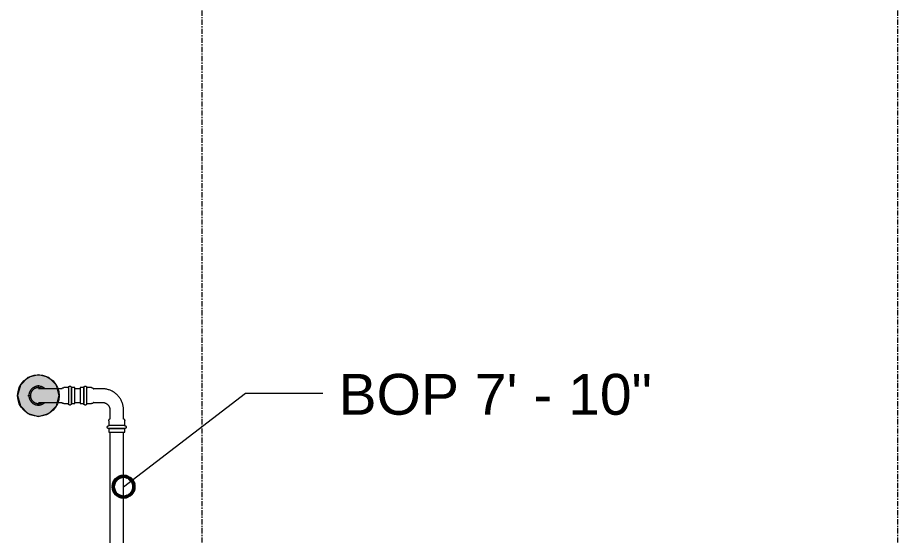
# Model space of a CAD drawing. Header units: inches. Extents: x -3679 to 241, y -496 to 1784.
# Drawn here: x -2958.8 to -2874, y 1063.2 to 1113.1 of the extents above; entities that cross this region are included whole.
import ezdxf

# ---------------------------------------------------------------- set-up
doc = ezdxf.new("R2010")
doc.units = ezdxf.units.IN
doc.header["$MEASUREMENT"] = 0
doc.linetypes.add('Grid Line', pattern=[0.875, 0.5, -0.125, 0.125, -0.125])
for name, color, linetype, lineweight in [('A-ANNO-NOTE', 250, 'Continuous', 9), ('G-ANNO-DIMS', 251, 'Continuous', 9), ('P-PIPE', 1, 'Continuous', 9), ('P-PIPE-CNTR', 1, 'Continuous', 9), ('S-GRID', 8, 'Continuous', 9)]:
    doc.layers.add(name, color=color, linetype=linetype, lineweight=lineweight)
doc.styles.add('Arial', font='arial.ttf', dxfattribs={"height": 3.934132})

# ---------------------------------------------------------------- blocks, each defined once
blk = doc.blocks.new('Victaulic-VicPress316-Elbow 90-45deg Style P568_P571 - Standard-523083-SECOND LEVEL')
at = {"layer": 'P-PIPE'}
for p, q in [((-3178.283, 1233.462), (-3178.283, 1232.568)), ((-3176.968, 1232.571), (-3176.968, 1233.462)), ((-3178.392, 1232.416), (-3178.392, 1231.964)), ((-3176.859, 1231.964), (-3176.859, 1232.416)), ((-3177.625, 1231.964), (-3178.392, 1231.964)), ((-3178.392, 1231.673), (-3178.392, 1231.335)), ((-3177.625, 1231.673), (-3178.392, 1231.673)), ((-3176.859, 1231.964), (-3177.625, 1231.964)), ((-3176.859, 1231.673), (-3177.625, 1231.673)), ((-3176.859, 1231.335), (-3176.859, 1231.673)), ((-3178.392, 1231.335), (-3177.625, 1231.335)), ((-3177.625, 1231.335), (-3176.859, 1231.335))]:
    blk.add_line(p, q, dxfattribs=at)
at = {"layer": 'P-PIPE', "flags": 128}
for points in [[(-3177.625, 1235.767), (-3177.661, 1235.766), (-3177.698, 1235.764), (-3177.734, 1235.76), (-3177.77, 1235.755), (-3177.806, 1235.749), (-3177.842, 1235.741), (-3177.877, 1235.731), (-3177.912, 1235.721), (-3177.946, 1235.708), (-3177.98, 1235.695), (-3178.013, 1235.68), (-3178.046, 1235.664), (-3178.078, 1235.646), (-3178.109, 1235.628), (-3178.14, 1235.608), (-3178.17, 1235.586), (-3178.198, 1235.564), (-3178.226, 1235.54), (-3178.253, 1235.516), (-3178.279, 1235.49), (-3178.304, 1235.464), (-3178.328, 1235.436), (-3178.351, 1235.407), (-3178.372, 1235.378), (-3178.392, 1235.348), (-3178.412, 1235.317), (-3178.429, 1235.285), (-3178.446, 1235.252), (-3178.461, 1235.219), (-3178.475, 1235.185), (-3178.488, 1235.151), (-3178.499, 1235.116), (-3178.508, 1235.081), (-3178.517, 1235.046), (-3178.524, 1235.01), (-3178.529, 1234.974), (-3178.533, 1234.938), (-3178.536, 1234.901), (-3178.537, 1234.865), (-3178.537, 1234.828), (-3178.535, 1234.792), (-3178.532, 1234.755), (-3178.527, 1234.719), (-3178.521, 1234.683), (-3178.513, 1234.648), (-3178.504, 1234.612), (-3178.494, 1234.577), (-3178.482, 1234.543), (-3178.469, 1234.509), (-3178.454, 1234.475), (-3178.438, 1234.442), (-3178.421, 1234.41), (-3178.403, 1234.379), (-3178.383, 1234.348), (-3178.362, 1234.318), (-3178.34, 1234.289), (-3178.317, 1234.261), (-3178.293, 1234.234)], [(-3176.968, 1234.223), (-3176.946, 1234.246), (-3176.922, 1234.274), (-3176.899, 1234.302), (-3176.878, 1234.332), (-3176.858, 1234.362), (-3176.838, 1234.393), (-3176.821, 1234.425), (-3176.804, 1234.458), (-3176.789, 1234.491), (-3176.775, 1234.524), (-3176.762, 1234.559), (-3176.751, 1234.593), (-3176.742, 1234.629), (-3176.733, 1234.664), (-3176.726, 1234.7), (-3176.721, 1234.736), (-3176.717, 1234.772), (-3176.714, 1234.809), (-3176.713, 1234.845), (-3176.713, 1234.881), (-3176.715, 1234.918), (-3176.718, 1234.954), (-3176.723, 1234.99), (-3176.729, 1235.026), (-3176.737, 1235.062), (-3176.746, 1235.097), (-3176.756, 1235.132), (-3176.768, 1235.167), (-3176.781, 1235.201), (-3176.796, 1235.234), (-3176.812, 1235.267), (-3176.829, 1235.299), (-3176.847, 1235.331), (-3176.867, 1235.362), (-3176.888, 1235.392), (-3176.91, 1235.421), (-3176.933, 1235.449), (-3176.957, 1235.476), (-3176.983, 1235.502), (-3177.009, 1235.527), (-3177.036, 1235.551), (-3177.065, 1235.574), (-3177.094, 1235.596), (-3177.124, 1235.617), (-3177.155, 1235.636), (-3177.187, 1235.655), (-3177.219, 1235.671), (-3177.252, 1235.687), (-3177.285, 1235.701), (-3177.32, 1235.714), (-3177.354, 1235.726), (-3177.389, 1235.736), (-3177.425, 1235.745), (-3177.46, 1235.752), (-3177.496, 1235.758), (-3177.533, 1235.762), (-3177.569, 1235.765), (-3177.605, 1235.767), (-3177.625, 1235.767)], [(-3177.625, 1235.621), (-3177.656, 1235.621), (-3177.686, 1235.619), (-3177.717, 1235.616), (-3177.747, 1235.612), (-3177.777, 1235.606), (-3177.807, 1235.599), (-3177.837, 1235.591), (-3177.866, 1235.582), (-3177.895, 1235.572), (-3177.924, 1235.561), (-3177.951, 1235.548), (-3177.979, 1235.535), (-3178.006, 1235.52), (-3178.032, 1235.504), (-3178.058, 1235.487), (-3178.083, 1235.47), (-3178.107, 1235.451), (-3178.13, 1235.431), (-3178.153, 1235.41), (-3178.175, 1235.389), (-3178.196, 1235.366), (-3178.216, 1235.343), (-3178.235, 1235.319), (-3178.253, 1235.294), (-3178.27, 1235.269), (-3178.286, 1235.243), (-3178.301, 1235.216), (-3178.315, 1235.189), (-3178.328, 1235.161), (-3178.339, 1235.133), (-3178.35, 1235.104), (-3178.359, 1235.075), (-3178.368, 1235.045), (-3178.375, 1235.015), (-3178.38, 1234.985), (-3178.385, 1234.955), (-3178.388, 1234.924), (-3178.391, 1234.894), (-3178.391, 1234.863), (-3178.391, 1234.832), (-3178.39, 1234.802), (-3178.387, 1234.771), (-3178.383, 1234.741), (-3178.378, 1234.711), (-3178.371, 1234.681), (-3178.364, 1234.651), (-3178.355, 1234.622), (-3178.345, 1234.593), (-3178.334, 1234.564), (-3178.322, 1234.536), (-3178.309, 1234.508), (-3178.294, 1234.481), (-3178.283, 1234.461)], [(-3178.283, 1234.855), (-3178.283, 1234.854), (-3178.283, 1234.85), (-3178.283, 1234.845), (-3178.283, 1234.837), (-3178.283, 1234.827), (-3178.283, 1234.815), (-3178.283, 1234.801), (-3178.283, 1234.784), (-3178.283, 1234.766), (-3178.283, 1234.745), (-3178.283, 1234.722), (-3178.283, 1234.697), (-3178.283, 1234.671), (-3178.283, 1234.642), (-3178.283, 1234.612), (-3178.283, 1234.579), (-3178.283, 1234.545), (-3178.283, 1234.509), (-3178.283, 1234.472), (-3178.283, 1234.432), (-3178.283, 1234.392), (-3178.283, 1234.349), (-3178.283, 1234.306), (-3178.283, 1234.261), (-3178.283, 1234.214), (-3178.283, 1234.167), (-3178.283, 1234.118), (-3178.283, 1234.069), (-3178.283, 1234.018), (-3178.283, 1233.967), (-3178.283, 1233.914), (-3178.283, 1233.861), (-3178.283, 1233.808), (-3178.283, 1233.753), (-3178.283, 1233.699), (-3178.283, 1233.644), (-3178.283, 1233.588), (-3178.283, 1233.533), (-3178.283, 1233.477), (-3178.283, 1233.462)], [(-3176.964, 1234.467), (-3176.949, 1234.494), (-3176.935, 1234.521), (-3176.922, 1234.549), (-3176.911, 1234.577), (-3176.9, 1234.606), (-3176.891, 1234.635), (-3176.882, 1234.665), (-3176.875, 1234.694), (-3176.87, 1234.725), (-3176.865, 1234.755), (-3176.862, 1234.785), (-3176.859, 1234.816), (-3176.859, 1234.847), (-3176.859, 1234.877), (-3176.86, 1234.908), (-3176.863, 1234.938), (-3176.867, 1234.969), (-3176.872, 1234.999), (-3176.879, 1235.029), (-3176.886, 1235.059), (-3176.895, 1235.088), (-3176.905, 1235.117), (-3176.916, 1235.146), (-3176.928, 1235.174), (-3176.941, 1235.201), (-3176.956, 1235.229), (-3176.971, 1235.255), (-3176.988, 1235.281), (-3177.005, 1235.306), (-3177.024, 1235.33), (-3177.043, 1235.354), (-3177.064, 1235.377), (-3177.085, 1235.399), (-3177.107, 1235.42), (-3177.13, 1235.44), (-3177.154, 1235.46), (-3177.179, 1235.478), (-3177.204, 1235.495), (-3177.23, 1235.512), (-3177.256, 1235.527), (-3177.284, 1235.541), (-3177.311, 1235.554), (-3177.34, 1235.566), (-3177.368, 1235.577), (-3177.397, 1235.587), (-3177.427, 1235.595), (-3177.457, 1235.603), (-3177.487, 1235.609), (-3177.517, 1235.614), (-3177.547, 1235.617), (-3177.578, 1235.62), (-3177.608, 1235.621), (-3177.625, 1235.621)], [(-3176.968, 1233.462), (-3176.968, 1233.518), (-3176.968, 1233.573), (-3176.968, 1233.629), (-3176.968, 1233.684), (-3176.968, 1233.739), (-3176.968, 1233.793), (-3176.968, 1233.847), (-3176.968, 1233.9), (-3176.968, 1233.953), (-3176.968, 1234.004), (-3176.968, 1234.055), (-3176.968, 1234.105), (-3176.968, 1234.154), (-3176.968, 1234.202), (-3176.968, 1234.248), (-3176.968, 1234.294), (-3176.968, 1234.338), (-3176.968, 1234.38), (-3176.968, 1234.422), (-3176.968, 1234.461), (-3176.968, 1234.499), (-3176.968, 1234.535), (-3176.968, 1234.57), (-3176.968, 1234.603), (-3176.968, 1234.634), (-3176.968, 1234.663), (-3176.968, 1234.69), (-3176.968, 1234.716), (-3176.968, 1234.739), (-3176.968, 1234.76), (-3176.968, 1234.779), (-3176.968, 1234.796), (-3176.968, 1234.811), (-3176.968, 1234.824), (-3176.968, 1234.835), (-3176.968, 1234.843), (-3176.968, 1234.849), (-3176.968, 1234.853), (-3176.968, 1234.855), (-3176.968, 1234.855)], [(-3178.392, 1232.416), (-3178.391, 1232.427), (-3178.391, 1232.438), (-3178.39, 1232.448), (-3178.388, 1232.459), (-3178.386, 1232.47), (-3178.384, 1232.481), (-3178.381, 1232.491), (-3178.378, 1232.502), (-3178.374, 1232.512), (-3178.37, 1232.522), (-3178.366, 1232.532), (-3178.361, 1232.542), (-3178.355, 1232.551), (-3178.35, 1232.561), (-3178.344, 1232.57), (-3178.338, 1232.579), (-3178.331, 1232.587), (-3178.324, 1232.596), (-3178.317, 1232.604), (-3178.309, 1232.611), (-3178.301, 1232.619), (-3178.293, 1232.626), (-3178.284, 1232.633), (-3178.283, 1232.634)], [(-3176.968, 1232.634), (-3176.959, 1232.627), (-3176.951, 1232.62), (-3176.943, 1232.613), (-3176.935, 1232.605), (-3176.927, 1232.597), (-3176.92, 1232.589), (-3176.914, 1232.58), (-3176.907, 1232.571), (-3176.901, 1232.562), (-3176.896, 1232.553), (-3176.89, 1232.543), (-3176.885, 1232.534), (-3176.881, 1232.524), (-3176.877, 1232.514), (-3176.873, 1232.503), (-3176.87, 1232.493), (-3176.867, 1232.483), (-3176.864, 1232.472), (-3176.862, 1232.461), (-3176.861, 1232.45), (-3176.86, 1232.44), (-3176.859, 1232.429), (-3176.859, 1232.418), (-3176.859, 1232.416)], [(-3178.392, 1231.673), (-3178.397, 1231.673), (-3178.403, 1231.674), (-3178.409, 1231.674), (-3178.415, 1231.675), (-3178.42, 1231.676), (-3178.426, 1231.678), (-3178.432, 1231.679), (-3178.437, 1231.681), (-3178.443, 1231.683), (-3178.448, 1231.685), (-3178.453, 1231.687), (-3178.459, 1231.69), (-3178.464, 1231.693), (-3178.469, 1231.696), (-3178.474, 1231.699), (-3178.478, 1231.702), (-3178.483, 1231.706), (-3178.487, 1231.709), (-3178.492, 1231.713), (-3178.496, 1231.717), (-3178.5, 1231.722), (-3178.504, 1231.726), (-3178.507, 1231.731), (-3178.511, 1231.735), (-3178.514, 1231.74), (-3178.517, 1231.745), (-3178.52, 1231.75), (-3178.522, 1231.755), (-3178.525, 1231.761), (-3178.527, 1231.766), (-3178.529, 1231.772), (-3178.531, 1231.777), (-3178.532, 1231.783), (-3178.534, 1231.788), (-3178.535, 1231.794), (-3178.536, 1231.8), (-3178.536, 1231.806), (-3178.537, 1231.811), (-3178.537, 1231.817), (-3178.537, 1231.823), (-3178.537, 1231.829), (-3178.536, 1231.835), (-3178.535, 1231.84), (-3178.534, 1231.846), (-3178.533, 1231.852), (-3178.532, 1231.858), (-3178.53, 1231.863), (-3178.528, 1231.869), (-3178.526, 1231.874), (-3178.524, 1231.879), (-3178.521, 1231.885), (-3178.519, 1231.89), (-3178.516, 1231.895), (-3178.512, 1231.9), (-3178.509, 1231.904), (-3178.506, 1231.909), (-3178.502, 1231.914), (-3178.498, 1231.918), (-3178.494, 1231.922), (-3178.49, 1231.926), (-3178.485, 1231.93), (-3178.481, 1231.934), (-3178.476, 1231.937), (-3178.471, 1231.94), (-3178.467, 1231.944), (-3178.461, 1231.946), (-3178.456, 1231.949), (-3178.451, 1231.952), (-3178.446, 1231.954), (-3178.44, 1231.956), (-3178.435, 1231.958), (-3178.429, 1231.959), (-3178.423, 1231.961), (-3178.418, 1231.962), (-3178.412, 1231.963), (-3178.406, 1231.964), (-3178.4, 1231.964), (-3178.395, 1231.964), (-3178.392, 1231.964)], [(-3177.625, 1231.964), (-3177.656, 1231.964), (-3177.686, 1231.964), (-3177.717, 1231.964), (-3177.747, 1231.964), (-3177.777, 1231.964), (-3177.807, 1231.964), (-3177.837, 1231.964), (-3177.866, 1231.964), (-3177.895, 1231.964), (-3177.924, 1231.964), (-3177.951, 1231.964), (-3177.979, 1231.964), (-3178.006, 1231.964), (-3178.032, 1231.964), (-3178.058, 1231.964), (-3178.083, 1231.964), (-3178.107, 1231.964), (-3178.13, 1231.964), (-3178.153, 1231.964), (-3178.175, 1231.964), (-3178.196, 1231.964), (-3178.216, 1231.964), (-3178.235, 1231.964), (-3178.253, 1231.964), (-3178.27, 1231.964), (-3178.286, 1231.964), (-3178.301, 1231.964), (-3178.315, 1231.964), (-3178.328, 1231.964), (-3178.339, 1231.964), (-3178.35, 1231.964), (-3178.359, 1231.964), (-3178.368, 1231.964), (-3178.375, 1231.964), (-3178.38, 1231.964), (-3178.385, 1231.964), (-3178.388, 1231.964), (-3178.391, 1231.964), (-3178.391, 1231.964), (-3178.392, 1231.964)], [(-3178.392, 1231.964), (-3178.391, 1231.964), (-3178.389, 1231.964), (-3178.386, 1231.964), (-3178.382, 1231.964), (-3178.376, 1231.964), (-3178.37, 1231.964), (-3178.362, 1231.964), (-3178.353, 1231.964)], [(-3178.35, 1231.673), (-3178.359, 1231.673), (-3178.368, 1231.673), (-3178.375, 1231.673), (-3178.38, 1231.673), (-3178.385, 1231.673), (-3178.388, 1231.673), (-3178.391, 1231.673), (-3178.391, 1231.673), (-3178.392, 1231.673)], [(-3178.392, 1231.673), (-3178.391, 1231.673), (-3178.389, 1231.673), (-3178.386, 1231.673), (-3178.382, 1231.673), (-3178.376, 1231.673), (-3178.37, 1231.673), (-3178.362, 1231.673), (-3178.353, 1231.673), (-3178.342, 1231.673), (-3178.331, 1231.673), (-3178.319, 1231.673), (-3178.305, 1231.673), (-3178.29, 1231.673), (-3178.274, 1231.673), (-3178.258, 1231.673), (-3178.24, 1231.673), (-3178.221, 1231.673), (-3178.201, 1231.673), (-3178.181, 1231.673), (-3178.159, 1231.673), (-3178.137, 1231.673), (-3178.113, 1231.673), (-3178.089, 1231.673), (-3178.065, 1231.673), (-3178.039, 1231.673), (-3178.013, 1231.673), (-3177.986, 1231.673), (-3177.959, 1231.673), (-3177.931, 1231.673), (-3177.903, 1231.673), (-3177.874, 1231.673), (-3177.845, 1231.673), (-3177.815, 1231.673), (-3177.785, 1231.673), (-3177.755, 1231.673), (-3177.725, 1231.673), (-3177.695, 1231.673), (-3177.664, 1231.673), (-3177.633, 1231.673), (-3177.625, 1231.673)], [(-3176.859, 1231.964), (-3176.859, 1231.964), (-3176.861, 1231.964), (-3176.864, 1231.964), (-3176.868, 1231.964), (-3176.874, 1231.964), (-3176.88, 1231.964), (-3176.888, 1231.964), (-3176.897, 1231.964), (-3176.908, 1231.964), (-3176.919, 1231.964), (-3176.932, 1231.964), (-3176.945, 1231.964), (-3176.96, 1231.964), (-3176.976, 1231.964), (-3176.992, 1231.964), (-3177.01, 1231.964), (-3177.029, 1231.964), (-3177.049, 1231.964), (-3177.069, 1231.964), (-3177.091, 1231.964), (-3177.113, 1231.964), (-3177.137, 1231.964), (-3177.161, 1231.964), (-3177.185, 1231.964), (-3177.211, 1231.964), (-3177.237, 1231.964), (-3177.264, 1231.964), (-3177.291, 1231.964), (-3177.319, 1231.964), (-3177.347, 1231.964), (-3177.376, 1231.964), (-3177.405, 1231.964), (-3177.435, 1231.964), (-3177.465, 1231.964), (-3177.495, 1231.964), (-3177.525, 1231.964), (-3177.556, 1231.964), (-3177.586, 1231.964), (-3177.617, 1231.964), (-3177.625, 1231.964)], [(-3177.625, 1231.673), (-3177.594, 1231.673), (-3177.564, 1231.673), (-3177.533, 1231.673), (-3177.503, 1231.673), (-3177.473, 1231.673), (-3177.443, 1231.673), (-3177.413, 1231.673), (-3177.384, 1231.673), (-3177.355, 1231.673), (-3177.327, 1231.673), (-3177.299, 1231.673), (-3177.271, 1231.673), (-3177.244, 1231.673), (-3177.218, 1231.673), (-3177.192, 1231.673), (-3177.167, 1231.673), (-3177.143, 1231.673), (-3177.12, 1231.673), (-3177.097, 1231.673), (-3177.075, 1231.673), (-3177.054, 1231.673), (-3177.034, 1231.673), (-3177.015, 1231.673), (-3176.997, 1231.673), (-3176.98, 1231.673), (-3176.964, 1231.673), (-3176.949, 1231.673), (-3176.935, 1231.673), (-3176.922, 1231.673), (-3176.911, 1231.673), (-3176.9, 1231.673), (-3176.891, 1231.673), (-3176.882, 1231.673), (-3176.875, 1231.673), (-3176.87, 1231.673), (-3176.865, 1231.673), (-3176.862, 1231.673), (-3176.859, 1231.673), (-3176.859, 1231.673), (-3176.859, 1231.673)], [(-3176.9, 1231.964), (-3176.891, 1231.964), (-3176.882, 1231.964), (-3176.875, 1231.964), (-3176.87, 1231.964), (-3176.865, 1231.964), (-3176.862, 1231.964), (-3176.859, 1231.964), (-3176.859, 1231.964), (-3176.859, 1231.964)], [(-3176.859, 1231.673), (-3176.859, 1231.673), (-3176.861, 1231.673), (-3176.864, 1231.673), (-3176.868, 1231.673), (-3176.874, 1231.673), (-3176.88, 1231.673), (-3176.888, 1231.673), (-3176.897, 1231.673)], [(-3176.859, 1231.964), (-3176.853, 1231.964), (-3176.847, 1231.964), (-3176.841, 1231.963), (-3176.835, 1231.962), (-3176.83, 1231.961), (-3176.824, 1231.96), (-3176.818, 1231.959), (-3176.813, 1231.957), (-3176.807, 1231.955), (-3176.802, 1231.953), (-3176.797, 1231.95), (-3176.791, 1231.948), (-3176.786, 1231.945), (-3176.781, 1231.942), (-3176.776, 1231.939), (-3176.772, 1231.936), (-3176.767, 1231.932), (-3176.763, 1231.928), (-3176.758, 1231.924), (-3176.754, 1231.92), (-3176.75, 1231.916), (-3176.746, 1231.912), (-3176.743, 1231.907), (-3176.739, 1231.902), (-3176.736, 1231.897), (-3176.733, 1231.893), (-3176.73, 1231.887), (-3176.728, 1231.882), (-3176.725, 1231.877), (-3176.723, 1231.872), (-3176.721, 1231.866), (-3176.719, 1231.861), (-3176.718, 1231.855), (-3176.716, 1231.849), (-3176.715, 1231.844), (-3176.714, 1231.838), (-3176.714, 1231.832), (-3176.713, 1231.826), (-3176.713, 1231.82), (-3176.713, 1231.815), (-3176.713, 1231.809), (-3176.714, 1231.803), (-3176.715, 1231.797), (-3176.716, 1231.791), (-3176.717, 1231.786), (-3176.718, 1231.78), (-3176.72, 1231.775), (-3176.722, 1231.769), (-3176.724, 1231.764), (-3176.726, 1231.758), (-3176.729, 1231.753), (-3176.731, 1231.748), (-3176.734, 1231.743), (-3176.738, 1231.738), (-3176.741, 1231.733), (-3176.744, 1231.729), (-3176.748, 1231.724), (-3176.752, 1231.72), (-3176.756, 1231.716), (-3176.76, 1231.712), (-3176.765, 1231.708), (-3176.769, 1231.704), (-3176.774, 1231.701), (-3176.779, 1231.697), (-3176.784, 1231.694), (-3176.789, 1231.691), (-3176.794, 1231.689), (-3176.799, 1231.686), (-3176.804, 1231.684), (-3176.81, 1231.682), (-3176.815, 1231.68), (-3176.821, 1231.678), (-3176.827, 1231.677), (-3176.832, 1231.676), (-3176.838, 1231.675), (-3176.844, 1231.674), (-3176.85, 1231.674), (-3176.855, 1231.673), (-3176.859, 1231.673)]]:
    blk.add_lwpolyline(points, dxfattribs=at)
blk = doc.blocks.new('Victaulic-VicPress316-Elbow 90-45deg Style P568_P571 - Standard-V1-SECOND LEVEL')
at = {"layer": 'P-PIPE'}
for p, q in [((-0.767, 3.52), (-0.767, 3.181)), ((0.766, 3.52), (-0.767, 3.52)), ((0.766, 3.181), (0.766, 3.52)), ((-0.767, 3.181), (0.766, 3.181)), ((-0.767, 2.89), (-0.767, 2.439)), ((-0.767, 2.89), (0.766, 2.89)), ((0.766, 2.439), (0.766, 2.89)), ((-0.658, 2.278), (-0.658, 1.393)), ((0.657, 1.393), (0.657, 2.278)), ((-3.181, 0.766), (-3.52, 0.766)), ((-3.52, 0.766), (-3.52, -0.767)), ((-3.181, -0.767), (-3.181, 0.766)), ((-2.439, 0.766), (-2.89, 0.766)), ((-2.89, -0.767), (-2.89, 0.766)), ((-1.393, 0.657), (-2.278, 0.657)), ((-3.52, -0.767), (-3.181, -0.767)), ((-2.89, -0.767), (-2.439, -0.767)), ((-2.278, -0.658), (-1.393, -0.658))]:
    blk.add_line(p, q, dxfattribs=at)
at = {"layer": 'P-PIPE', "flags": 128}
for points in [[(-0.767, 2.89), (-0.772, 2.891), (-0.778, 2.891), (-0.784, 2.892), (-0.79, 2.892), (-0.795, 2.893), (-0.801, 2.895), (-0.807, 2.896), (-0.812, 2.898), (-0.818, 2.9), (-0.823, 2.902), (-0.828, 2.904), (-0.834, 2.907), (-0.839, 2.91), (-0.844, 2.913), (-0.849, 2.916), (-0.853, 2.919), (-0.858, 2.923), (-0.862, 2.927), (-0.867, 2.931), (-0.871, 2.935), (-0.875, 2.939), (-0.879, 2.943), (-0.882, 2.948), (-0.886, 2.953), (-0.889, 2.957), (-0.892, 2.962), (-0.895, 2.967), (-0.897, 2.973), (-0.9, 2.978), (-0.902, 2.983), (-0.904, 2.989), (-0.906, 2.994), (-0.907, 3), (-0.909, 3.006), (-0.91, 3.011), (-0.911, 3.017), (-0.911, 3.023), (-0.912, 3.029), (-0.912, 3.034), (-0.912, 3.04), (-0.912, 3.046), (-0.911, 3.052), (-0.91, 3.058), (-0.909, 3.063), (-0.908, 3.069), (-0.907, 3.075), (-0.905, 3.08), (-0.903, 3.086), (-0.901, 3.091), (-0.899, 3.097), (-0.896, 3.102), (-0.894, 3.107), (-0.891, 3.112), (-0.887, 3.117), (-0.884, 3.122), (-0.881, 3.126), (-0.877, 3.131), (-0.873, 3.135), (-0.869, 3.139), (-0.865, 3.143), (-0.86, 3.147), (-0.856, 3.151), (-0.851, 3.154), (-0.846, 3.158), (-0.842, 3.161), (-0.836, 3.164), (-0.831, 3.166), (-0.826, 3.169), (-0.821, 3.171), (-0.815, 3.173), (-0.81, 3.175), (-0.804, 3.177), (-0.798, 3.178), (-0.793, 3.179), (-0.787, 3.18), (-0.781, 3.181), (-0.775, 3.181), (-0.77, 3.181), (-0.767, 3.181)], [(0.766, 3.181), (0.766, 3.181), (0.764, 3.181), (0.761, 3.181), (0.757, 3.181), (0.751, 3.181), (0.745, 3.181), (0.737, 3.181), (0.728, 3.181), (0.717, 3.181), (0.706, 3.181), (0.693, 3.181), (0.68, 3.181), (0.665, 3.181), (0.649, 3.181), (0.633, 3.181), (0.615, 3.181), (0.596, 3.181), (0.576, 3.181), (0.556, 3.181), (0.534, 3.181), (0.512, 3.181), (0.488, 3.181), (0.464, 3.181), (0.44, 3.181), (0.414, 3.181), (0.388, 3.181), (0.361, 3.181), (0.334, 3.181), (0.306, 3.181), (0.278, 3.181), (0.249, 3.181), (0.22, 3.181), (0.19, 3.181), (0.16, 3.181), (0.13, 3.181), (0.1, 3.181), (0.069, 3.181), (0.039, 3.181), (0.008, 3.181), (-0.022, 3.181), (-0.053, 3.181), (-0.084, 3.181), (-0.114, 3.181), (-0.144, 3.181), (-0.174, 3.181), (-0.204, 3.181), (-0.233, 3.181), (-0.262, 3.181), (-0.291, 3.181), (-0.319, 3.181), (-0.347, 3.181), (-0.374, 3.181), (-0.4, 3.181), (-0.426, 3.181), (-0.451, 3.181), (-0.476, 3.181), (-0.499, 3.181), (-0.522, 3.181), (-0.544, 3.181), (-0.565, 3.181), (-0.585, 3.181), (-0.605, 3.181), (-0.623, 3.181), (-0.64, 3.181), (-0.657, 3.181), (-0.672, 3.181), (-0.686, 3.181), (-0.699, 3.181), (-0.711, 3.181), (-0.722, 3.181), (-0.732, 3.181), (-0.74, 3.181), (-0.748, 3.181), (-0.754, 3.181), (-0.759, 3.181), (-0.763, 3.181), (-0.765, 3.181), (-0.766, 3.181), (-0.767, 3.181)], [(-0.767, 3.181), (-0.766, 3.181), (-0.764, 3.181), (-0.761, 3.181), (-0.757, 3.181), (-0.751, 3.181), (-0.745, 3.181), (-0.737, 3.181), (-0.728, 3.181)], [(-0.767, 2.89), (-0.766, 2.89), (-0.764, 2.89), (-0.761, 2.89), (-0.757, 2.89), (-0.751, 2.89), (-0.745, 2.89), (-0.737, 2.89), (-0.728, 2.89), (-0.717, 2.89), (-0.706, 2.89), (-0.693, 2.89), (-0.68, 2.89), (-0.665, 2.89), (-0.649, 2.89), (-0.633, 2.89), (-0.615, 2.89), (-0.596, 2.89), (-0.576, 2.89), (-0.556, 2.89), (-0.534, 2.89), (-0.512, 2.89), (-0.488, 2.89), (-0.464, 2.89), (-0.44, 2.89), (-0.414, 2.89), (-0.388, 2.89), (-0.361, 2.89), (-0.334, 2.89), (-0.306, 2.89), (-0.278, 2.89), (-0.249, 2.89), (-0.22, 2.89), (-0.19, 2.89), (-0.16, 2.89), (-0.13, 2.89), (-0.1, 2.89), (-0.069, 2.89), (-0.039, 2.89), (-0.008, 2.89), (0.022, 2.89), (0.053, 2.89), (0.084, 2.89), (0.114, 2.89), (0.144, 2.89), (0.174, 2.89), (0.204, 2.89), (0.233, 2.89), (0.262, 2.89), (0.291, 2.89), (0.319, 2.89), (0.347, 2.89), (0.374, 2.89), (0.4, 2.89), (0.426, 2.89), (0.451, 2.89), (0.476, 2.89), (0.499, 2.89), (0.522, 2.89), (0.544, 2.89), (0.565, 2.89), (0.585, 2.89), (0.605, 2.89), (0.623, 2.89), (0.64, 2.89), (0.657, 2.89), (0.672, 2.89), (0.686, 2.89), (0.699, 2.89), (0.711, 2.89), (0.722, 2.89), (0.732, 2.89), (0.74, 2.89), (0.748, 2.89), (0.754, 2.89), (0.759, 2.89), (0.763, 2.89), (0.765, 2.89), (0.766, 2.89), (0.766, 2.89)], [(-0.722, 2.89), (-0.732, 2.89), (-0.74, 2.89), (-0.748, 2.89), (-0.754, 2.89), (-0.759, 2.89), (-0.763, 2.89), (-0.765, 2.89), (-0.766, 2.89), (-0.767, 2.89)], [(0.722, 3.181), (0.732, 3.181), (0.74, 3.181), (0.748, 3.181), (0.754, 3.181), (0.759, 3.181), (0.763, 3.181), (0.765, 3.181), (0.766, 3.181), (0.766, 3.181)], [(0.766, 2.89), (0.766, 2.89), (0.764, 2.89), (0.761, 2.89), (0.757, 2.89), (0.751, 2.89), (0.745, 2.89), (0.737, 2.89), (0.728, 2.89)], [(0.766, 3.181), (0.772, 3.181), (0.778, 3.181), (0.784, 3.18), (0.79, 3.18), (0.795, 3.179), (0.801, 3.177), (0.807, 3.176), (0.812, 3.174), (0.818, 3.172), (0.823, 3.17), (0.828, 3.168), (0.834, 3.165), (0.839, 3.162), (0.844, 3.159), (0.849, 3.156), (0.853, 3.153), (0.858, 3.149), (0.862, 3.145), (0.867, 3.141), (0.871, 3.137), (0.875, 3.133), (0.879, 3.129), (0.882, 3.124), (0.886, 3.119), (0.889, 3.115), (0.892, 3.11), (0.895, 3.105), (0.897, 3.099), (0.9, 3.094), (0.902, 3.089), (0.904, 3.083), (0.906, 3.078), (0.907, 3.072), (0.909, 3.066), (0.91, 3.061), (0.911, 3.055), (0.911, 3.049), (0.912, 3.043), (0.912, 3.038), (0.912, 3.032), (0.912, 3.026), (0.911, 3.02), (0.91, 3.014), (0.909, 3.009), (0.908, 3.003), (0.907, 2.997), (0.905, 2.992), (0.903, 2.986), (0.901, 2.981), (0.899, 2.975), (0.896, 2.97), (0.894, 2.965), (0.891, 2.96), (0.887, 2.955), (0.884, 2.95), (0.881, 2.946), (0.877, 2.941), (0.873, 2.937), (0.869, 2.933), (0.865, 2.929), (0.86, 2.925), (0.856, 2.921), (0.851, 2.918), (0.846, 2.914), (0.842, 2.911), (0.836, 2.908), (0.831, 2.906), (0.826, 2.903), (0.821, 2.901), (0.815, 2.899), (0.81, 2.897), (0.804, 2.895), (0.798, 2.894), (0.793, 2.893), (0.787, 2.892), (0.781, 2.891), (0.775, 2.891), (0.77, 2.891), (0.766, 2.89)], [(-0.658, 2.221), (-0.666, 2.228), (-0.674, 2.235), (-0.682, 2.242), (-0.69, 2.25), (-0.698, 2.258), (-0.705, 2.266), (-0.711, 2.275), (-0.718, 2.283), (-0.724, 2.293), (-0.729, 2.302), (-0.735, 2.311), (-0.74, 2.321), (-0.744, 2.331), (-0.748, 2.341), (-0.752, 2.351), (-0.755, 2.362), (-0.758, 2.372), (-0.761, 2.383), (-0.763, 2.394), (-0.764, 2.404), (-0.765, 2.415), (-0.766, 2.426), (-0.767, 2.437), (-0.767, 2.439)], [(0.766, 2.439), (0.766, 2.428), (0.766, 2.417), (0.765, 2.406), (0.763, 2.396), (0.761, 2.385), (0.759, 2.374), (0.756, 2.364), (0.753, 2.353), (0.749, 2.343), (0.745, 2.333), (0.741, 2.323), (0.736, 2.313), (0.73, 2.304), (0.725, 2.294), (0.719, 2.285), (0.713, 2.276), (0.706, 2.268), (0.699, 2.259), (0.692, 2.251), (0.684, 2.244), (0.676, 2.236), (0.668, 2.229), (0.659, 2.222), (0.657, 2.221)], [(-3.181, 0.766), (-3.181, 0.772), (-3.181, 0.778), (-3.18, 0.784), (-3.18, 0.79), (-3.179, 0.795), (-3.177, 0.801), (-3.176, 0.807), (-3.174, 0.812), (-3.172, 0.818), (-3.17, 0.823), (-3.168, 0.828), (-3.165, 0.834), (-3.162, 0.839), (-3.159, 0.844), (-3.156, 0.849), (-3.153, 0.853), (-3.149, 0.858), (-3.145, 0.862), (-3.141, 0.867), (-3.137, 0.871), (-3.133, 0.875), (-3.129, 0.879), (-3.124, 0.882), (-3.119, 0.886), (-3.115, 0.889), (-3.11, 0.892), (-3.105, 0.895), (-3.099, 0.897), (-3.094, 0.9), (-3.089, 0.902), (-3.083, 0.904), (-3.078, 0.906), (-3.072, 0.907), (-3.066, 0.909), (-3.061, 0.91), (-3.055, 0.911), (-3.049, 0.911), (-3.043, 0.912), (-3.038, 0.912), (-3.032, 0.912), (-3.026, 0.912), (-3.02, 0.911), (-3.014, 0.91), (-3.009, 0.909), (-3.003, 0.908), (-2.997, 0.907), (-2.992, 0.905), (-2.986, 0.903), (-2.981, 0.901), (-2.975, 0.899), (-2.97, 0.896), (-2.965, 0.894), (-2.96, 0.891), (-2.955, 0.887), (-2.95, 0.884), (-2.946, 0.881), (-2.941, 0.877), (-2.937, 0.873), (-2.933, 0.869), (-2.929, 0.865), (-2.925, 0.86), (-2.921, 0.856), (-2.918, 0.851), (-2.914, 0.846), (-2.911, 0.842), (-2.908, 0.836), (-2.906, 0.831), (-2.903, 0.826), (-2.901, 0.821), (-2.899, 0.815), (-2.897, 0.81), (-2.895, 0.804), (-2.894, 0.798), (-2.893, 0.793), (-2.892, 0.787), (-2.891, 0.781), (-2.891, 0.775), (-2.891, 0.77), (-2.89, 0.766)], [(-0.658, 1.393), (-0.658, 1.364), (-0.66, 1.334), (-0.663, 1.305), (-0.667, 1.276), (-0.672, 1.247), (-0.679, 1.218), (-0.686, 1.19), (-0.695, 1.162), (-0.705, 1.134), (-0.716, 1.107), (-0.728, 1.08), (-0.741, 1.053), (-0.755, 1.028), (-0.77, 1.002), (-0.786, 0.978), (-0.803, 0.954), (-0.821, 0.931), (-0.84, 0.908), (-0.86, 0.886), (-0.881, 0.865), (-0.902, 0.845), (-0.924, 0.826), (-0.947, 0.808), (-0.971, 0.79), (-0.996, 0.774), (-1.021, 0.759), (-1.046, 0.744), (-1.073, 0.731), (-1.099, 0.719), (-1.126, 0.707), (-1.154, 0.697), (-1.182, 0.688), (-1.21, 0.681), (-1.239, 0.674), (-1.268, 0.668), (-1.297, 0.664), (-1.326, 0.661), (-1.356, 0.658), (-1.385, 0.658), (-1.393, 0.657)], [(-1.393, -0.658), (-1.311, -0.656), (-1.229, -0.651), (-1.148, -0.643), (-1.066, -0.631), (-0.986, -0.617), (-0.906, -0.599), (-0.826, -0.578), (-0.748, -0.553), (-0.671, -0.526), (-0.594, -0.496), (-0.52, -0.462), (-0.446, -0.426), (-0.374, -0.386), (-0.304, -0.344), (-0.235, -0.299), (-0.168, -0.252), (-0.104, -0.201), (-0.041, -0.149), (0.02, -0.093), (0.078, -0.036), (0.134, 0.024), (0.187, 0.087), (0.238, 0.151), (0.287, 0.217), (0.332, 0.285), (0.375, 0.355), (0.415, 0.427), (0.453, 0.5), (0.487, 0.574), (0.518, 0.65), (0.546, 0.727), (0.571, 0.805), (0.593, 0.884), (0.612, 0.964), (0.628, 1.044), (0.64, 1.126), (0.649, 1.207), (0.655, 1.289), (0.657, 1.371), (0.657, 1.393)], [(-3.181, 0.766), (-3.181, 0.766), (-3.181, 0.764), (-3.181, 0.761), (-3.181, 0.757), (-3.181, 0.751), (-3.181, 0.745), (-3.181, 0.737), (-3.181, 0.728), (-3.181, 0.717), (-3.181, 0.706), (-3.181, 0.693), (-3.181, 0.68), (-3.181, 0.665), (-3.181, 0.649), (-3.181, 0.633), (-3.181, 0.615), (-3.181, 0.596), (-3.181, 0.576), (-3.181, 0.556), (-3.181, 0.534), (-3.181, 0.512), (-3.181, 0.488), (-3.181, 0.464), (-3.181, 0.44), (-3.181, 0.414), (-3.181, 0.388), (-3.181, 0.361), (-3.181, 0.334), (-3.181, 0.306), (-3.181, 0.278), (-3.181, 0.249), (-3.181, 0.22), (-3.181, 0.19), (-3.181, 0.16), (-3.181, 0.13), (-3.181, 0.1), (-3.181, 0.069), (-3.181, 0.039), (-3.181, 0.008), (-3.181, -0.022), (-3.181, -0.053), (-3.181, -0.084), (-3.181, -0.114), (-3.181, -0.144), (-3.181, -0.174), (-3.181, -0.204), (-3.181, -0.233), (-3.181, -0.262), (-3.181, -0.291), (-3.181, -0.319), (-3.181, -0.347), (-3.181, -0.374), (-3.181, -0.4), (-3.181, -0.426), (-3.181, -0.451), (-3.181, -0.476), (-3.181, -0.499), (-3.181, -0.522), (-3.181, -0.544), (-3.181, -0.565), (-3.181, -0.585), (-3.181, -0.605), (-3.181, -0.623), (-3.181, -0.64), (-3.181, -0.657), (-3.181, -0.672), (-3.181, -0.686), (-3.181, -0.699), (-3.181, -0.711), (-3.181, -0.722), (-3.181, -0.732), (-3.181, -0.74), (-3.181, -0.748), (-3.181, -0.754), (-3.181, -0.759), (-3.181, -0.763), (-3.181, -0.765), (-3.181, -0.766), (-3.181, -0.767)], [(-3.181, 0.722), (-3.181, 0.732), (-3.181, 0.74), (-3.181, 0.748), (-3.181, 0.754), (-3.181, 0.759), (-3.181, 0.763), (-3.181, 0.765), (-3.181, 0.766), (-3.181, 0.766)], [(-2.89, -0.767), (-2.89, -0.766), (-2.89, -0.764), (-2.89, -0.761), (-2.89, -0.757), (-2.89, -0.751), (-2.89, -0.745), (-2.89, -0.737), (-2.89, -0.728), (-2.89, -0.717), (-2.89, -0.706), (-2.89, -0.693), (-2.89, -0.68), (-2.89, -0.665), (-2.89, -0.649), (-2.89, -0.633), (-2.89, -0.615), (-2.89, -0.596), (-2.89, -0.576), (-2.89, -0.556), (-2.89, -0.534), (-2.89, -0.512), (-2.89, -0.488), (-2.89, -0.464), (-2.89, -0.44), (-2.89, -0.414), (-2.89, -0.388), (-2.89, -0.361), (-2.89, -0.334), (-2.89, -0.306), (-2.89, -0.278), (-2.89, -0.249), (-2.89, -0.22), (-2.89, -0.19), (-2.89, -0.16), (-2.89, -0.13), (-2.89, -0.1), (-2.89, -0.069), (-2.89, -0.039), (-2.89, -0.008), (-2.89, 0.022), (-2.89, 0.053), (-2.89, 0.084), (-2.89, 0.114), (-2.89, 0.144), (-2.89, 0.174), (-2.89, 0.204), (-2.89, 0.233), (-2.89, 0.262), (-2.89, 0.291), (-2.89, 0.319), (-2.89, 0.347), (-2.89, 0.374), (-2.89, 0.4), (-2.89, 0.426), (-2.89, 0.451), (-2.89, 0.476), (-2.89, 0.499), (-2.89, 0.522), (-2.89, 0.544), (-2.89, 0.565), (-2.89, 0.585), (-2.89, 0.605), (-2.89, 0.623), (-2.89, 0.64), (-2.89, 0.657), (-2.89, 0.672), (-2.89, 0.686), (-2.89, 0.699), (-2.89, 0.711), (-2.89, 0.722), (-2.89, 0.732), (-2.89, 0.74), (-2.89, 0.748), (-2.89, 0.754), (-2.89, 0.759), (-2.89, 0.763), (-2.89, 0.765), (-2.89, 0.766), (-2.89, 0.766)], [(-2.89, 0.766), (-2.89, 0.766), (-2.89, 0.764), (-2.89, 0.761), (-2.89, 0.757), (-2.89, 0.751), (-2.89, 0.745), (-2.89, 0.737), (-2.89, 0.728)], [(-2.439, 0.766), (-2.428, 0.766), (-2.417, 0.766), (-2.406, 0.765), (-2.396, 0.763), (-2.385, 0.761), (-2.374, 0.759), (-2.364, 0.756), (-2.353, 0.753), (-2.343, 0.749), (-2.333, 0.745), (-2.323, 0.741), (-2.313, 0.736), (-2.304, 0.73), (-2.294, 0.725), (-2.285, 0.719), (-2.276, 0.713), (-2.268, 0.706), (-2.259, 0.699), (-2.251, 0.692), (-2.244, 0.684), (-2.236, 0.676), (-2.229, 0.668), (-2.222, 0.659), (-2.221, 0.657)], [(-3.181, -0.767), (-3.181, -0.766), (-3.181, -0.764), (-3.181, -0.761), (-3.181, -0.757), (-3.181, -0.751), (-3.181, -0.745), (-3.181, -0.737), (-3.181, -0.728)], [(-2.89, -0.767), (-2.891, -0.772), (-2.891, -0.778), (-2.892, -0.784), (-2.892, -0.79), (-2.893, -0.795), (-2.895, -0.801), (-2.896, -0.807), (-2.898, -0.812), (-2.9, -0.818), (-2.902, -0.823), (-2.904, -0.828), (-2.907, -0.834), (-2.91, -0.839), (-2.913, -0.844), (-2.916, -0.849), (-2.919, -0.853), (-2.923, -0.858), (-2.927, -0.862), (-2.931, -0.867), (-2.935, -0.871), (-2.939, -0.875), (-2.943, -0.879), (-2.948, -0.882), (-2.953, -0.886), (-2.957, -0.889), (-2.962, -0.892), (-2.967, -0.895), (-2.973, -0.897), (-2.978, -0.9), (-2.983, -0.902), (-2.989, -0.904), (-2.994, -0.906), (-3, -0.907), (-3.006, -0.909), (-3.011, -0.91), (-3.017, -0.911), (-3.023, -0.911), (-3.029, -0.912), (-3.034, -0.912), (-3.04, -0.912), (-3.046, -0.912), (-3.052, -0.911), (-3.058, -0.91), (-3.063, -0.909), (-3.069, -0.908), (-3.075, -0.907), (-3.08, -0.905), (-3.086, -0.903), (-3.091, -0.901), (-3.097, -0.899), (-3.102, -0.896), (-3.107, -0.894), (-3.112, -0.891), (-3.117, -0.887), (-3.122, -0.884), (-3.126, -0.881), (-3.131, -0.877), (-3.135, -0.873), (-3.139, -0.869), (-3.143, -0.865), (-3.147, -0.86), (-3.151, -0.856), (-3.154, -0.851), (-3.158, -0.846), (-3.161, -0.842), (-3.164, -0.836), (-3.166, -0.831), (-3.169, -0.826), (-3.171, -0.821), (-3.173, -0.815), (-3.175, -0.81), (-3.177, -0.804), (-3.178, -0.798), (-3.179, -0.793), (-3.18, -0.787), (-3.181, -0.781), (-3.181, -0.775), (-3.181, -0.77), (-3.181, -0.767)], [(-2.89, -0.722), (-2.89, -0.732), (-2.89, -0.74), (-2.89, -0.748), (-2.89, -0.754), (-2.89, -0.759), (-2.89, -0.763), (-2.89, -0.765), (-2.89, -0.766), (-2.89, -0.767)], [(-2.221, -0.658), (-2.228, -0.666), (-2.235, -0.674), (-2.242, -0.682), (-2.25, -0.69), (-2.258, -0.698), (-2.266, -0.705), (-2.275, -0.711), (-2.283, -0.718), (-2.293, -0.724), (-2.302, -0.729), (-2.311, -0.735), (-2.321, -0.74), (-2.331, -0.744), (-2.341, -0.748), (-2.351, -0.752), (-2.362, -0.755), (-2.372, -0.758), (-2.383, -0.761), (-2.394, -0.763), (-2.404, -0.764), (-2.415, -0.765), (-2.426, -0.766), (-2.437, -0.767), (-2.439, -0.767)]]:
    blk.add_lwpolyline(points, dxfattribs=at)

msp = doc.modelspace()

# ---------------------------------------------------------------- hatches: boundary and pattern name
at = {"layer": 'A-ANNO-NOTE'}
h = msp.add_hatch(color=256, dxfattribs=at)
edge = h.paths.add_edge_path(flags=0)
edge.add_arc((-2956.751, 1076.651), 2, 0, 360)
msp.add_hatch(color=256, dxfattribs=at).paths.add_polyline_path([(-2956.751, 1074.651), (-2955.751, 1074.919), (-2955.019, 1075.651), (-2954.751, 1076.651), (-2955.019, 1077.651), (-2955.751, 1078.383), (-2956.751, 1078.651), (-2957.751, 1078.383), (-2958.483, 1077.651), (-2958.751, 1076.651), (-2958.483, 1075.651), (-2957.751, 1074.919)], flags=0)

# ---------------------------------------------------------------- linework, layer by layer
for p, q in [((-2957.751, 1078.383), (-2958.483, 1077.651)), ((-2956.751, 1078.651), (-2957.751, 1078.383)), ((-2955.751, 1078.383), (-2956.751, 1078.651)), ((-2955.019, 1077.651), (-2955.751, 1078.383)), ((-2958.483, 1077.651), (-2958.751, 1076.651)), ((-2954.751, 1076.651), (-2955.019, 1077.651)), ((-2958.751, 1076.651), (-2958.483, 1075.651)), ((-2955.019, 1075.651), (-2954.751, 1076.651)), ((-2958.483, 1075.651), (-2957.751, 1074.919)), ((-2955.751, 1074.919), (-2955.019, 1075.651)), ((-2957.751, 1074.919), (-2956.751, 1074.651)), ((-2956.751, 1074.651), (-2955.751, 1074.919))]:
    msp.add_line(p, q, dxfattribs=at)
msp.add_circle((-2956.751, 1076.651), 2, dxfattribs=at)
at = {"layer": 'G-ANNO-DIMS'}
for p, q in [((-2948.541, 1067.878), (-2936.797, 1076.875)), ((-2936.797, 1076.875), (-2929.336, 1076.875))]:
    msp.add_line(p, q, dxfattribs=at)
at = {"layer": 'G-ANNO-DIMS', "lineweight": 50}
msp.add_circle((-2948.541, 1067.878), 1, dxfattribs=at)
at = {"layer": 'P-PIPE'}
for p, q in [((-2952.719, 1077.308), (-2953.231, 1077.308)), ((-2953.231, 1075.993), (-2952.719, 1075.993)), ((-2949.856, 1073.131), (-2949.856, 1033.65)), ((-2948.541, 1033.65), (-2948.541, 1073.131))]:
    msp.add_line(p, q, dxfattribs=at)
at = {"layer": 'P-PIPE-CNTR'}
for p, q in [((-2956.751, 1077.387), (-2956.751, 1077.651)), ((-2957.751, 1076.651), (-2957.489, 1076.651)), ((-2956.751, 1075.651), (-2956.751, 1075.915))]:
    msp.add_line(p, q, dxfattribs=at)
at = {"layer": 'S-GRID', "linetype": 'Grid Line'}
for p, q in [((-2941, 1771.743), (-2941, -484.257)), ((-2874, 1771.743), (-2874, -484.257))]:
    msp.add_line(p, q, dxfattribs=at)

# ---------------------------------------------------------------- block references
at = {"layer": 'P-PIPE', "rotation": 90}
for name, p in [('Victaulic-VicPress316-Elbow 90-45deg Style P568_P571 - Standard-523083-SECOND LEVEL', (-1721.896, 4254.276)), ('Victaulic-VicPress316-Elbow 90-45deg Style P568_P571 - Standard-V1-SECOND LEVEL', (-2949.199, 1076.651))]:
    msp.add_blockref(name, p, dxfattribs=at)

# ---------------------------------------------------------------- texts
at = {"layer": 'G-ANNO-DIMS', "insert": (-2927.836, 1078.744), "char_height": 3.93413, "width": 35.952, "attachment_point": 1, "line_spacing_factor": 0.938532, "style": 'Arial'}
msp.add_mtext('BOP 7\' - 10"', dxfattribs=at)

doc.saveas('drawing.dxf')
